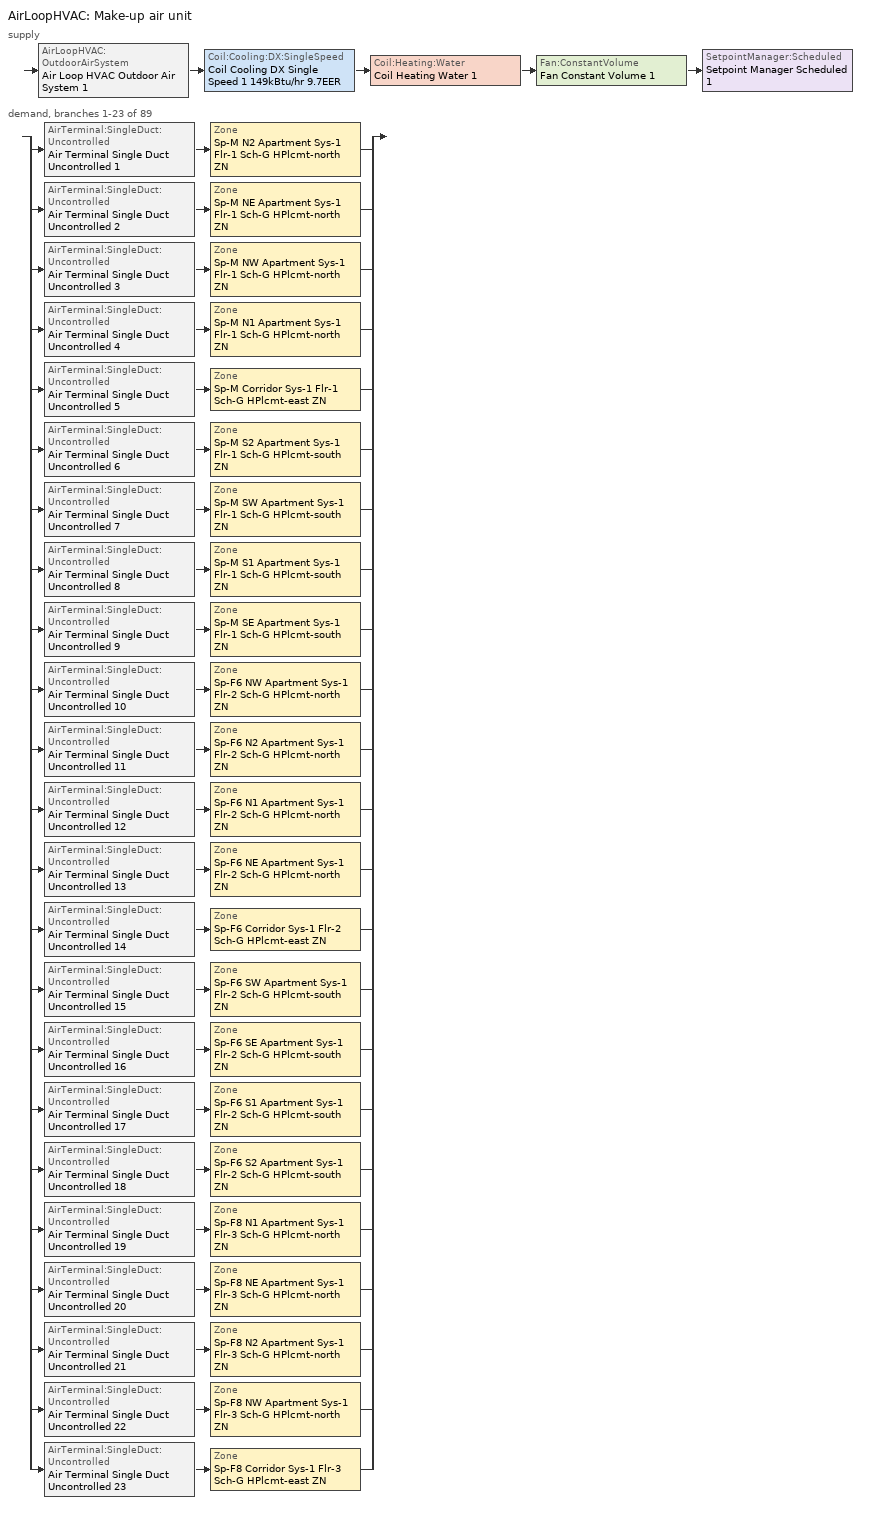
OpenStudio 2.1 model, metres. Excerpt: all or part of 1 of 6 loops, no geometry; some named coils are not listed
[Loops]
AirLoopHVAC 'Make-up air unit'
 supply: AirLoopHVAC:OutdoorAirSystem 'Air Loop HVAC Outdoor Air System 1' > Coil:Cooling:DX:SingleSpeed 'Coil Cooling DX Single Speed 1 149kBtu/hr 9.7EER' > Coil:Heating:Water 'Coil Heating Water 1' > Fan:ConstantVolume 'Fan Constant Volume 1' > SetpointManager:Scheduled 'Setpoint Manager Scheduled 1'
 demand, branches 1-23 of 89: split
  | AirTerminal:SingleDuct:Uncontrolled 'Air Terminal Single Duct Uncontrolled 1' > Zone 'Sp-M N2 Apartment Sys-1 Flr-1 Sch-G HPlcmt-north ZN'
  | AirTerminal:SingleDuct:Uncontrolled 'Air Terminal Single Duct Uncontrolled 2' > Zone 'Sp-M NE Apartment Sys-1 Flr-1 Sch-G HPlcmt-north ZN'
  | AirTerminal:SingleDuct:Uncontrolled 'Air Terminal Single Duct Uncontrolled 3' > Zone 'Sp-M NW Apartment Sys-1 Flr-1 Sch-G HPlcmt-north ZN'
  | AirTerminal:SingleDuct:Uncontrolled 'Air Terminal Single Duct Uncontrolled 4' > Zone 'Sp-M N1 Apartment Sys-1 Flr-1 Sch-G HPlcmt-north ZN'
  | AirTerminal:SingleDuct:Uncontrolled 'Air Terminal Single Duct Uncontrolled 5' > Zone 'Sp-M Corridor Sys-1 Flr-1 Sch-G HPlcmt-east ZN'
  | AirTerminal:SingleDuct:Uncontrolled 'Air Terminal Single Duct Uncontrolled 6' > Zone 'Sp-M S2 Apartment Sys-1 Flr-1 Sch-G HPlcmt-south ZN'
  | AirTerminal:SingleDuct:Uncontrolled 'Air Terminal Single Duct Uncontrolled 7' > Zone 'Sp-M SW Apartment Sys-1 Flr-1 Sch-G HPlcmt-south ZN'
  | AirTerminal:SingleDuct:Uncontrolled 'Air Terminal Single Duct Uncontrolled 8' > Zone 'Sp-M S1 Apartment Sys-1 Flr-1 Sch-G HPlcmt-south ZN'
  | AirTerminal:SingleDuct:Uncontrolled 'Air Terminal Single Duct Uncontrolled 9' > Zone 'Sp-M SE Apartment Sys-1 Flr-1 Sch-G HPlcmt-south ZN'
  | AirTerminal:SingleDuct:Uncontrolled 'Air Terminal Single Duct Uncontrolled 10' > Zone 'Sp-F6 NW Apartment Sys-1 Flr-2 Sch-G HPlcmt-north ZN'
  | AirTerminal:SingleDuct:Uncontrolled 'Air Terminal Single Duct Uncontrolled 11' > Zone 'Sp-F6 N2 Apartment Sys-1 Flr-2 Sch-G HPlcmt-north ZN'
  | AirTerminal:SingleDuct:Uncontrolled 'Air Terminal Single Duct Uncontrolled 12' > Zone 'Sp-F6 N1 Apartment Sys-1 Flr-2 Sch-G HPlcmt-north ZN'
  | AirTerminal:SingleDuct:Uncontrolled 'Air Terminal Single Duct Uncontrolled 13' > Zone 'Sp-F6 NE Apartment Sys-1 Flr-2 Sch-G HPlcmt-north ZN'
  | AirTerminal:SingleDuct:Uncontrolled 'Air Terminal Single Duct Uncontrolled 14' > Zone 'Sp-F6 Corridor Sys-1 Flr-2 Sch-G HPlcmt-east ZN'
  | AirTerminal:SingleDuct:Uncontrolled 'Air Terminal Single Duct Uncontrolled 15' > Zone 'Sp-F6 SW Apartment Sys-1 Flr-2 Sch-G HPlcmt-south ZN'
  | AirTerminal:SingleDuct:Uncontrolled 'Air Terminal Single Duct Uncontrolled 16' > Zone 'Sp-F6 SE Apartment Sys-1 Flr-2 Sch-G HPlcmt-south ZN'
  | AirTerminal:SingleDuct:Uncontrolled 'Air Terminal Single Duct Uncontrolled 17' > Zone 'Sp-F6 S1 Apartment Sys-1 Flr-2 Sch-G HPlcmt-south ZN'
  | AirTerminal:SingleDuct:Uncontrolled 'Air Terminal Single Duct Uncontrolled 18' > Zone 'Sp-F6 S2 Apartment Sys-1 Flr-2 Sch-G HPlcmt-south ZN'
  | AirTerminal:SingleDuct:Uncontrolled 'Air Terminal Single Duct Uncontrolled 19' > Zone 'Sp-F8 N1 Apartment Sys-1 Flr-3 Sch-G HPlcmt-north ZN'
  | AirTerminal:SingleDuct:Uncontrolled 'Air Terminal Single Duct Uncontrolled 20' > Zone 'Sp-F8 NE Apartment Sys-1 Flr-3 Sch-G HPlcmt-north ZN'
  | AirTerminal:SingleDuct:Uncontrolled 'Air Terminal Single Duct Uncontrolled 21' > Zone 'Sp-F8 N2 Apartment Sys-1 Flr-3 Sch-G HPlcmt-north ZN'
  | AirTerminal:SingleDuct:Uncontrolled 'Air Terminal Single Duct Uncontrolled 22' > Zone 'Sp-F8 NW Apartment Sys-1 Flr-3 Sch-G HPlcmt-north ZN'
  | AirTerminal:SingleDuct:Uncontrolled 'Air Terminal Single Duct Uncontrolled 23' > Zone 'Sp-F8 Corridor Sys-1 Flr-3 Sch-G HPlcmt-east ZN'
[Sizing:Zone] Zone Cooling Design Supply Air Temperature Input Method=SupplyAirTemperature; Zone Cooling Design Supply Air Temperature {C}=13; Zone Cooling Design Supply Air Temperature Difference {deltaC}=11.11; Zone Heating Design Supply Air Temperature Input Method=SupplyAirTemperature; Zone Heating Design Supply Air Temperature {C}=43; Zone Heating Design Supply Air Temperature Difference {deltaC}=11.11; Zone Cooling Design Supply Air Humidity Ratio {kg-H2O/kg-air}=0.0085; Zone Heating Design Supply Air Humidity Ratio {kg-H2O/kg-air}=0.008; Zone Heating Sizing Factor=1.3; Zone Cooling Sizing Factor=1.1; Cooling Design Air Flow Method=DesignDay; Heating Design Air Flow Method=DesignDay; Account for Dedicated Outdoor Air System=No; Dedicated Outdoor Air System Control Strategy=NeutralSupplyAir; Dedicated Outdoor Air Low Setpoint Temperature for Design {C}=autosize; Dedicated Outdoor Air High Setpoint Temperature for Design {C}=autosize
Sp-M N2 Apartment Sys-1 Flr-1 Sch-G HPlcmt-north ZN; Sp-M NE Apartment Sys-1 Flr-1 Sch-G HPlcmt-north ZN; Sp-M NW Apartment Sys-1 Flr-1 Sch-G HPlcmt-north ZN; Sp-M N1 Apartment Sys-1 Flr-1 Sch-G HPlcmt-north ZN; Sp-M Corridor Sys-1 Flr-1 Sch-G HPlcmt-east ZN; Sp-M S2 Apartment Sys-1 Flr-1 Sch-G HPlcmt-south ZN; Sp-M SW Apartment Sys-1 Flr-1 Sch-G HPlcmt-south ZN; Sp-M S1 Apartment Sys-1 Flr-1 Sch-G HPlcmt-south ZN; Sp-M SE Apartment Sys-1 Flr-1 Sch-G HPlcmt-south ZN; Sp-F6 NW Apartment Sys-1 Flr-2 Sch-G HPlcmt-north ZN; Sp-F6 N2 Apartment Sys-1 Flr-2 Sch-G HPlcmt-north ZN; Sp-F6 N1 Apartment Sys-1 Flr-2 Sch-G HPlcmt-north ZN; Sp-F6 NE Apartment Sys-1 Flr-2 Sch-G HPlcmt-north ZN; Sp-F6 Corridor Sys-1 Flr-2 Sch-G HPlcmt-east ZN; Sp-F6 SW Apartment Sys-1 Flr-2 Sch-G HPlcmt-south ZN; Sp-F6 SE Apartment Sys-1 Flr-2 Sch-G HPlcmt-south ZN; Sp-F6 S1 Apartment Sys-1 Flr-2 Sch-G HPlcmt-south ZN; Sp-F6 S2 Apartment Sys-1 Flr-2 Sch-G HPlcmt-south ZN; Sp-F8 N1 Apartment Sys-1 Flr-3 Sch-G HPlcmt-north ZN; Sp-F8 NE Apartment Sys-1 Flr-3 Sch-G HPlcmt-north ZN; Sp-F8 N2 Apartment Sys-1 Flr-3 Sch-G HPlcmt-north ZN; Sp-F8 NW Apartment Sys-1 Flr-3 Sch-G HPlcmt-north ZN; Sp-F8 Corridor Sys-1 Flr-3 Sch-G HPlcmt-east ZN
[Zone equipment]
Sp-M N2 Apartment Sys-1 Flr-1 Sch-G HPlcmt-north ZN: Sp-M N2 Apartment Sys-1 Flr-1 Sch-G HPlcmt-north ZN PTAC, Zone HVAC Baseboard Convective Water 1, Air Terminal Single Duct Uncontrolled 1
Sp-M NE Apartment Sys-1 Flr-1 Sch-G HPlcmt-north ZN: Sp-M NE Apartment Sys-1 Flr-1 Sch-G HPlcmt-north ZN PTAC, Zone HVAC Baseboard Convective Water 2, Air Terminal Single Duct Uncontrolled 2
Sp-M NW Apartment Sys-1 Flr-1 Sch-G HPlcmt-north ZN: Sp-M NW Apartment Sys-1 Flr-1 Sch-G HPlcmt-north ZN PTAC, Zone HVAC Baseboard Convective Water 3, Air Terminal Single Duct Uncontrolled 3
Sp-M N1 Apartment Sys-1 Flr-1 Sch-G HPlcmt-north ZN: Sp-M N1 Apartment Sys-1 Flr-1 Sch-G HPlcmt-north ZN PTAC, Zone HVAC Baseboard Convective Water 4, Air Terminal Single Duct Uncontrolled 4
Sp-M Corridor Sys-1 Flr-1 Sch-G HPlcmt-east ZN: Sp-M Corridor Sys-1 Flr-1 Sch-G HPlcmt-east ZN PTAC, Zone HVAC Baseboard Convective Water 5, Air Terminal Single Duct Uncontrolled 5
Sp-M S2 Apartment Sys-1 Flr-1 Sch-G HPlcmt-south ZN: Sp-M S2 Apartment Sys-1 Flr-1 Sch-G HPlcmt-south ZN PTAC, Zone HVAC Baseboard Convective Water 6, Air Terminal Single Duct Uncontrolled 6
Sp-M SW Apartment Sys-1 Flr-1 Sch-G HPlcmt-south ZN: Sp-M SW Apartment Sys-1 Flr-1 Sch-G HPlcmt-south ZN PTAC, Zone HVAC Baseboard Convective Water 7, Air Terminal Single Duct Uncontrolled 7
Sp-M S1 Apartment Sys-1 Flr-1 Sch-G HPlcmt-south ZN: Sp-M S1 Apartment Sys-1 Flr-1 Sch-G HPlcmt-south ZN PTAC, Zone HVAC Baseboard Convective Water 8, Air Terminal Single Duct Uncontrolled 8
Sp-M SE Apartment Sys-1 Flr-1 Sch-G HPlcmt-south ZN: Sp-M SE Apartment Sys-1 Flr-1 Sch-G HPlcmt-south ZN PTAC, Zone HVAC Baseboard Convective Water 9, Air Terminal Single Duct Uncontrolled 9
Sp-F6 NW Apartment Sys-1 Flr-2 Sch-G HPlcmt-north ZN: Sp-F6 NW Apartment Sys-1 Flr-2 Sch-G HPlcmt-north ZN PTAC, Zone HVAC Baseboard Convective Water 10, Air Terminal Single Duct Uncontrolled 10
Sp-F6 N2 Apartment Sys-1 Flr-2 Sch-G HPlcmt-north ZN: Sp-F6 N2 Apartment Sys-1 Flr-2 Sch-G HPlcmt-north ZN PTAC, Zone HVAC Baseboard Convective Water 11, Air Terminal Single Duct Uncontrolled 11
Sp-F6 N1 Apartment Sys-1 Flr-2 Sch-G HPlcmt-north ZN: Sp-F6 N1 Apartment Sys-1 Flr-2 Sch-G HPlcmt-north ZN PTAC, Zone HVAC Baseboard Convective Water 12, Air Terminal Single Duct Uncontrolled 12
Sp-F6 NE Apartment Sys-1 Flr-2 Sch-G HPlcmt-north ZN: Sp-F6 NE Apartment Sys-1 Flr-2 Sch-G HPlcmt-north ZN PTAC, Zone HVAC Baseboard Convective Water 13, Air Terminal Single Duct Uncontrolled 13
Sp-F6 Corridor Sys-1 Flr-2 Sch-G HPlcmt-east ZN: Sp-F6 Corridor Sys-1 Flr-2 Sch-G HPlcmt-east ZN PTAC, Zone HVAC Baseboard Convective Water 14, Air Terminal Single Duct Uncontrolled 14
Sp-F6 SW Apartment Sys-1 Flr-2 Sch-G HPlcmt-south ZN: Sp-F6 SW Apartment Sys-1 Flr-2 Sch-G HPlcmt-south ZN PTAC, Zone HVAC Baseboard Convective Water 15, Air Terminal Single Duct Uncontrolled 15
Sp-F6 SE Apartment Sys-1 Flr-2 Sch-G HPlcmt-south ZN: Sp-F6 SE Apartment Sys-1 Flr-2 Sch-G HPlcmt-south ZN PTAC, Zone HVAC Baseboard Convective Water 16, Air Terminal Single Duct Uncontrolled 16
Sp-F6 S1 Apartment Sys-1 Flr-2 Sch-G HPlcmt-south ZN: Sp-F6 S1 Apartment Sys-1 Flr-2 Sch-G HPlcmt-south ZN PTAC, Zone HVAC Baseboard Convective Water 17, Air Terminal Single Duct Uncontrolled 17
Sp-F6 S2 Apartment Sys-1 Flr-2 Sch-G HPlcmt-south ZN: Sp-F6 S2 Apartment Sys-1 Flr-2 Sch-G HPlcmt-south ZN PTAC, Zone HVAC Baseboard Convective Water 18, Air Terminal Single Duct Uncontrolled 18
Sp-F8 N1 Apartment Sys-1 Flr-3 Sch-G HPlcmt-north ZN: Sp-F8 N1 Apartment Sys-1 Flr-3 Sch-G HPlcmt-north ZN PTAC, Zone HVAC Baseboard Convective Water 19, Air Terminal Single Duct Uncontrolled 19
Sp-F8 NE Apartment Sys-1 Flr-3 Sch-G HPlcmt-north ZN: Sp-F8 NE Apartment Sys-1 Flr-3 Sch-G HPlcmt-north ZN PTAC, Zone HVAC Baseboard Convective Water 20, Air Terminal Single Duct Uncontrolled 20
Sp-F8 N2 Apartment Sys-1 Flr-3 Sch-G HPlcmt-north ZN: Sp-F8 N2 Apartment Sys-1 Flr-3 Sch-G HPlcmt-north ZN PTAC, Zone HVAC Baseboard Convective Water 21, Air Terminal Single Duct Uncontrolled 21
Sp-F8 NW Apartment Sys-1 Flr-3 Sch-G HPlcmt-north ZN: Sp-F8 NW Apartment Sys-1 Flr-3 Sch-G HPlcmt-north ZN PTAC, Zone HVAC Baseboard Convective Water 22, Air Terminal Single Duct Uncontrolled 22
Sp-F8 Corridor Sys-1 Flr-3 Sch-G HPlcmt-east ZN: Sp-F8 Corridor Sys-1 Flr-3 Sch-G HPlcmt-east ZN PTAC, Zone HVAC Baseboard Convective Water 23, Air Terminal Single Duct Uncontrolled 23
[AirLoopHVAC]
Make-up air unit: Availability Schedule=Make-up air unit Occ Sch; Availability Manager=Availability Manager Night Cycle 1; Design Supply Air Flow Rate {m3/s}=AutoSize
[Sizing:System]
Make-up air unit: Type of Load to Size On=VentilationRequirement; Design Outdoor Air Flow Rate {m3/s}=Autosize; Minimum System Air Flow Ratio=1; Preheat Design Temperature {C}=7; Preheat Design Humidity Ratio {kg-H2O/kg-Air}=0.008; Precool Design Temperature {C}=13; Precool Design Humidity Ratio {kg-H2O/kg-Air}=0.008; Central Cooling Design Supply Air Temperature {C}=13; Central Heating Design Supply Air Temperature {C}=43; Sizing Option=NonCoincident; 100% Outdoor Air in Cooling=Yes; 100% Outdoor Air in Heating=Yes; Central Cooling Design Supply Air Humidity Ratio {kg-H2O/kg-Air}=0.0085; Central Heating Design Supply Air Humidity Ratio {kg-H2O/kg-Air}=0.008; Cooling Design Air Flow Method=DesignDay; Cooling Design Air Flow Rate {m3/s}=0; Heating Design Air Flow Method=DesignDay; Heating Design Air Flow Rate {m3/s}=0; System Outdoor Air Method=ZoneSum; Zone Maximum Outdoor Air Fraction=1; Cooling Supply Air Flow Rate Per Floor Area {m3/s-m2}=0.00996765; Cooling Fraction of Autosized Cooling Supply Air Flow Rate=1; Cooling Supply Air Flow Rate Per Unit Cooling Capacity {m3/s-W}=3.94755e-05; Heating Supply Air Flow Rate Per Floor Area {m3/s-m2}=0.00996765; Heating Fraction of Autosized Heating Supply Air Flow Rate=1; Heating Fraction of Autosized Cooling Supply Air Flow Rate=1; Heating Supply Air Flow Rate Per Unit Heating Capacity {m3/s-W}=3.15882e-05; Cooling Design Capacity Method=CoolingDesignCapacity; Cooling Design Capacity {W}=autosize; Cooling Design Capacity Per Floor Area {W/m2}=234.7; Fraction of Autosized Cooling Design Capacity=1; Heating Design Capacity Method=HeatingDesignCapacity; Heating Design Capacity {W}=autosize; Heating Design Capacity Per Floor Area {W/m2}=157; Fraction of Autosized Heating Design Capacity=1; Central Cooling Capacity Control Method=OnOff
[Fan:ConstantVolume] Availability Schedule=Always On Discrete; Fan Efficiency=0.39975; Pressure Rise {Pa}=640; Maximum Flow Rate {m3/s}=AutoSize; Motor Efficiency=0.615
Fan Constant Volume 1; Fan Constant Volume 2; Fan Constant Volume 3; Fan Constant Volume 4; Fan Constant Volume 5; Fan Constant Volume 6; Fan Constant Volume 7; Fan Constant Volume 8; Fan Constant Volume 9; Fan Constant Volume 10; Fan Constant Volume 11; Fan Constant Volume 12; Fan Constant Volume 13; Fan Constant Volume 14; Fan Constant Volume 15; Fan Constant Volume 16; Fan Constant Volume 17; Fan Constant Volume 18; Fan Constant Volume 19; Fan Constant Volume 20; Fan Constant Volume 21; Fan Constant Volume 22; Fan Constant Volume 23; Fan Constant Volume 24
[Coil:Cooling:DX:SingleSpeed] Availability Schedule=Always On Discrete; Rated Total Cooling Capacity {W}=autosize; Rated Sensible Heat Ratio=autosize; Rated Air Flow Rate {m3/s}=autosize; Rated Evaporator Fan Power Per Volume Flow Rate {W/(m3/s)}=773.3; Condenser Type=AirCooled; Evaporative Condenser Effectiveness=0; Evaporative Condenser Air Flow Rate {m3/s}=Autosize; Evaporative Condenser Pump Rated Power Consumption {W}=Autosize; Crankcase Heater Capacity {W}=0; Maximum Outdoor Dry-Bulb Temperature for Crankcase Heater Operation {C}=0; Basin Heater Capacity {W/K}=0; Basin Heater Setpoint Temperature {C}=10
Name | Rated COP {W/W} | Total Cooling Capacity Function of Temperature Curve | Total Cooling Capacity Function of Flow Fraction Curve | Energy Input Ratio Function of Temperature Curve | Energy Input Ratio Function of Flow Fraction Curve | Part Load Fraction Correlation Curve
Coil Cooling DX Single Speed 1 149kBtu/hr 9.7EER | 3.39221 | DXCOOL-NECB2011-REF-CAPFT | DXCOOL-NECB2011-REF-CAPFFLOW | DXCOOL-NECB2011-REF-COOLEIRFT | DXCOOL-NECB2011-REF-COOLEIRFFLOW | DXCOOL-NECB2011-REF-COOLPLFFPLR
Coil Cooling DX Single Speed 2 5kBtu/hr 11.0EER | 3.72548 | DXCOOL-NECB2011-REF-CAPFT 11 | DXCOOL-NECB2011-REF-CAPFFLOW 11 | DXCOOL-NECB2011-REF-COOLEIRFT 11 | DXCOOL-NECB2011-REF-COOLEIRFFLOW 11 | DXCOOL-NECB2011-REF-COOLPLFFPLR 11
Coil Cooling DX Single Speed 3 8kBtu/hr 10.7EER | 3.6222 | DXCOOL-NECB2011-REF-CAPFT 22 | DXCOOL-NECB2011-REF-CAPFFLOW 22 | DXCOOL-NECB2011-REF-COOLEIRFT 22 | DXCOOL-NECB2011-REF-COOLEIRFFLOW 22 | DXCOOL-NECB2011-REF-COOLPLFFPLR 22
Coil Cooling DX Single Speed 4 9kBtu/hr 10.5EER | 3.56106 | DXCOOL-NECB2011-REF-CAPFT 33 | DXCOOL-NECB2011-REF-CAPFFLOW 33 | DXCOOL-NECB2011-REF-COOLEIRFT 33 | DXCOOL-NECB2011-REF-COOLEIRFFLOW 33 | DXCOOL-NECB2011-REF-COOLPLFFPLR 33
Coil Cooling DX Single Speed 5 5kBtu/hr 11.0EER | 3.72557 | DXCOOL-NECB2011-REF-CAPFT 44 | DXCOOL-NECB2011-REF-CAPFFLOW 44 | DXCOOL-NECB2011-REF-COOLEIRFT 44 | DXCOOL-NECB2011-REF-COOLEIRFFLOW 44 | DXCOOL-NECB2011-REF-COOLPLFFPLR 44
Coil Cooling DX Single Speed 6 6kBtu/hr 11.0EER | 3.72633 | DXCOOL-NECB2011-REF-CAPFT 55 | DXCOOL-NECB2011-REF-CAPFFLOW 55 | DXCOOL-NECB2011-REF-COOLEIRFT 55 | DXCOOL-NECB2011-REF-COOLEIRFFLOW 55 | DXCOOL-NECB2011-REF-COOLPLFFPLR 55
Coil Cooling DX Single Speed 7 9kBtu/hr 10.7EER | 3.61255 | DXCOOL-NECB2011-REF-CAPFT 66 | DXCOOL-NECB2011-REF-CAPFFLOW 66 | DXCOOL-NECB2011-REF-COOLEIRFT 66 | DXCOOL-NECB2011-REF-COOLEIRFFLOW 66 | DXCOOL-NECB2011-REF-COOLPLFFPLR 66
Coil Cooling DX Single Speed 8 11kBtu/hr 10.1EER | 3.41788 | DXCOOL-NECB2011-REF-CAPFT 77 | DXCOOL-NECB2011-REF-CAPFFLOW 77 | DXCOOL-NECB2011-REF-COOLEIRFT 77 | DXCOOL-NECB2011-REF-COOLEIRFFLOW 77 | DXCOOL-NECB2011-REF-COOLPLFFPLR 77
Coil Cooling DX Single Speed 9 9kBtu/hr 10.7EER | 3.61831 | DXCOOL-NECB2011-REF-CAPFT 88 | DXCOOL-NECB2011-REF-CAPFFLOW 88 | DXCOOL-NECB2011-REF-COOLEIRFT 88 | DXCOOL-NECB2011-REF-COOLEIRFFLOW 88 | DXCOOL-NECB2011-REF-COOLPLFFPLR 88
Coil Cooling DX Single Speed 10 11kBtu/hr 10.1EER | 3.41904 | DXCOOL-NECB2011-REF-CAPFT 1 | DXCOOL-NECB2011-REF-CAPFFLOW 1 | DXCOOL-NECB2011-REF-COOLEIRFT 1 | DXCOOL-NECB2011-REF-COOLEIRFFLOW 1 | DXCOOL-NECB2011-REF-COOLPLFFPLR 1
Coil Cooling DX Single Speed 11 9kBtu/hr 10.5EER | 3.56151 | DXCOOL-NECB2011-REF-CAPFT 2 | DXCOOL-NECB2011-REF-CAPFFLOW 2 | DXCOOL-NECB2011-REF-COOLEIRFT 2 | DXCOOL-NECB2011-REF-COOLEIRFFLOW 2 | DXCOOL-NECB2011-REF-COOLPLFFPLR 2
Coil Cooling DX Single Speed 12 5kBtu/hr 11.0EER | 3.72548 | DXCOOL-NECB2011-REF-CAPFT 3 | DXCOOL-NECB2011-REF-CAPFFLOW 3 | DXCOOL-NECB2011-REF-COOLEIRFT 3 | DXCOOL-NECB2011-REF-COOLEIRFFLOW 3 | DXCOOL-NECB2011-REF-COOLPLFFPLR 3
Coil Cooling DX Single Speed 13 5kBtu/hr 11.0EER | 3.72557 | DXCOOL-NECB2011-REF-CAPFT 4 | DXCOOL-NECB2011-REF-CAPFFLOW 4 | DXCOOL-NECB2011-REF-COOLEIRFT 4 | DXCOOL-NECB2011-REF-COOLEIRFFLOW 4 | DXCOOL-NECB2011-REF-COOLPLFFPLR 4
Coil Cooling DX Single Speed 14 8kBtu/hr 10.7EER | 3.62301 | DXCOOL-NECB2011-REF-CAPFT 5 | DXCOOL-NECB2011-REF-CAPFFLOW 5 | DXCOOL-NECB2011-REF-COOLEIRFT 5 | DXCOOL-NECB2011-REF-COOLEIRFFLOW 5 | DXCOOL-NECB2011-REF-COOLPLFFPLR 5
Coil Cooling DX Single Speed 15 6kBtu/hr 11.0EER | 3.72633 | DXCOOL-NECB2011-REF-CAPFT 6 | DXCOOL-NECB2011-REF-CAPFFLOW 6 | DXCOOL-NECB2011-REF-COOLEIRFT 6 | DXCOOL-NECB2011-REF-COOLEIRFFLOW 6 | DXCOOL-NECB2011-REF-COOLPLFFPLR 6
Coil Cooling DX Single Speed 16 11kBtu/hr 10.1EER | 3.41776 | DXCOOL-NECB2011-REF-CAPFT 7 | DXCOOL-NECB2011-REF-CAPFFLOW 7 | DXCOOL-NECB2011-REF-COOLEIRFT 7 | DXCOOL-NECB2011-REF-COOLEIRFFLOW 7 | DXCOOL-NECB2011-REF-COOLPLFFPLR 7
Coil Cooling DX Single Speed 17 11kBtu/hr 10.1EER | 3.41885 | DXCOOL-NECB2011-REF-CAPFT 8 | DXCOOL-NECB2011-REF-CAPFFLOW 8 | DXCOOL-NECB2011-REF-COOLEIRFT 8 | DXCOOL-NECB2011-REF-COOLEIRFFLOW 8 | DXCOOL-NECB2011-REF-COOLPLFFPLR 8
Coil Cooling DX Single Speed 18 9kBtu/hr 10.7EER | 3.61816 | DXCOOL-NECB2011-REF-CAPFT 9 | DXCOOL-NECB2011-REF-CAPFFLOW 9 | DXCOOL-NECB2011-REF-COOLEIRFT 9 | DXCOOL-NECB2011-REF-COOLEIRFFLOW 9 | DXCOOL-NECB2011-REF-COOLPLFFPLR 9
Coil Cooling DX Single Speed 19 9kBtu/hr 10.7EER | 3.61241 | DXCOOL-NECB2011-REF-CAPFT 10 | DXCOOL-NECB2011-REF-CAPFFLOW 10 | DXCOOL-NECB2011-REF-COOLEIRFT 10 | DXCOOL-NECB2011-REF-COOLEIRFFLOW 10 | DXCOOL-NECB2011-REF-COOLPLFFPLR 10
Coil Cooling DX Single Speed 20 5kBtu/hr 11.0EER | 3.72558 | DXCOOL-NECB2011-REF-CAPFT 12 | DXCOOL-NECB2011-REF-CAPFFLOW 12 | DXCOOL-NECB2011-REF-COOLEIRFT 12 | DXCOOL-NECB2011-REF-COOLEIRFFLOW 12 | DXCOOL-NECB2011-REF-COOLPLFFPLR 12
Coil Cooling DX Single Speed 21 8kBtu/hr 10.7EER | 3.62513 | DXCOOL-NECB2011-REF-CAPFT 13 | DXCOOL-NECB2011-REF-CAPFFLOW 13 | DXCOOL-NECB2011-REF-COOLEIRFT 13 | DXCOOL-NECB2011-REF-COOLEIRFFLOW 13 | DXCOOL-NECB2011-REF-COOLPLFFPLR 13
Coil Cooling DX Single Speed 22 5kBtu/hr 11.0EER | 3.72548 | DXCOOL-NECB2011-REF-CAPFT 14 | DXCOOL-NECB2011-REF-CAPFFLOW 14 | DXCOOL-NECB2011-REF-COOLEIRFT 14 | DXCOOL-NECB2011-REF-COOLEIRFFLOW 14 | DXCOOL-NECB2011-REF-COOLPLFFPLR 14
Coil Cooling DX Single Speed 23 9kBtu/hr 10.5EER | 3.56158 | DXCOOL-NECB2011-REF-CAPFT 15 | DXCOOL-NECB2011-REF-CAPFFLOW 15 | DXCOOL-NECB2011-REF-COOLEIRFT 15 | DXCOOL-NECB2011-REF-COOLEIRFFLOW 15 | DXCOOL-NECB2011-REF-COOLPLFFPLR 15
Coil Cooling DX Single Speed 24 6kBtu/hr 11.0EER | 3.72633 | DXCOOL-NECB2011-REF-CAPFT 16 | DXCOOL-NECB2011-REF-CAPFFLOW 16 | DXCOOL-NECB2011-REF-COOLEIRFT 16 | DXCOOL-NECB2011-REF-COOLEIRFFLOW 16 | DXCOOL-NECB2011-REF-COOLPLFFPLR 16
[Controller:OutdoorAir]
Controller Outdoor Air 1: Minimum Outdoor Air Flow Rate {m3/s}=0; Maximum Outdoor Air Flow Rate {m3/s}=Autosize; Economizer Control Type=DifferentialEnthalpy; Economizer Control Action Type=ModulateFlow; Lockout Type=NoLockout; Minimum Limit Type=FixedMinimum; Minimum Outdoor Air Schedule=Make-up air unit Occ Sch; Controller Mechanical Ventilation=Controller Mechanical Ventilation 1; High Humidity Control=No; Heat Recovery Bypass Control Type=BypassWhenWithinEconomizerLimits
[Controller:MechanicalVentilation]
Controller Mechanical Ventilation 1: Availability Schedule=Always On Discrete; System Outdoor Air Method=ZoneSum
[AirLoopHVAC:OutdoorAirSystem]
Air Loop HVAC Outdoor Air System 1: Controller=Controller Outdoor Air 1
[SetpointManager:Scheduled]
Setpoint Manager Scheduled 1: Control Variable=Temperature; Schedule=Makeup-Air Unit Supply Air Temp
[Coil:Heating:Electric] Availability Schedule=ON_OFF_ALWAYS_OFF
Coil Heating Electric 1; Coil Heating Electric 2; Coil Heating Electric 3; Coil Heating Electric 4; Coil Heating Electric 5; Coil Heating Electric 6; Coil Heating Electric 7; Coil Heating Electric 8; Coil Heating Electric 9; Coil Heating Electric 10; Coil Heating Electric 11; Coil Heating Electric 12; Coil Heating Electric 13; Coil Heating Electric 14; Coil Heating Electric 15; Coil Heating Electric 16; Coil Heating Electric 17; Coil Heating Electric 18; Coil Heating Electric 19; Coil Heating Electric 20; Coil Heating Electric 21; Coil Heating Electric 22; Coil Heating Electric 23
[ZoneHVAC:PackagedTerminalAirConditioner] Availability Schedule=Always On Discrete; Supply Air Flow Rate During Cooling Operation {m3/s}=Autosize; Supply Air Flow Rate During Heating Operation {m3/s}=Autosize; Supply Air Flow Rate When No Cooling or Heating is Needed {m3/s}=Autosize; Outdoor Air Flow Rate During Cooling Operation {m3/s}=Autosize; Outdoor Air Flow Rate During Heating Operation {m3/s}=Autosize; Outdoor Air Flow Rate When No Cooling or Heating is Needed {m3/s}=Autosize; Fan Placement=DrawThrough
Name | Supply Air Fan | Heating Coil | Cooling Coil
Sp-M N2 Apartment Sys-1 Flr-1 Sch-G HPlcmt-north ZN PTAC | Fan Constant Volume 2 | Coil Heating Electric 1 | Coil Cooling DX Single Speed 2 5kBtu/hr 11.0EER
Sp-M NE Apartment Sys-1 Flr-1 Sch-G HPlcmt-north ZN PTAC | Fan Constant Volume 3 | Coil Heating Electric 2 | Coil Cooling DX Single Speed 3 8kBtu/hr 10.7EER
Sp-M NW Apartment Sys-1 Flr-1 Sch-G HPlcmt-north ZN PTAC | Fan Constant Volume 4 | Coil Heating Electric 3 | Coil Cooling DX Single Speed 4 9kBtu/hr 10.5EER
Sp-M N1 Apartment Sys-1 Flr-1 Sch-G HPlcmt-north ZN PTAC | Fan Constant Volume 5 | Coil Heating Electric 4 | Coil Cooling DX Single Speed 5 5kBtu/hr 11.0EER
Sp-M Corridor Sys-1 Flr-1 Sch-G HPlcmt-east ZN PTAC | Fan Constant Volume 6 | Coil Heating Electric 5 | Coil Cooling DX Single Speed 6 6kBtu/hr 11.0EER
Sp-M S2 Apartment Sys-1 Flr-1 Sch-G HPlcmt-south ZN PTAC | Fan Constant Volume 7 | Coil Heating Electric 6 | Coil Cooling DX Single Speed 7 9kBtu/hr 10.7EER
Sp-M SW Apartment Sys-1 Flr-1 Sch-G HPlcmt-south ZN PTAC | Fan Constant Volume 8 | Coil Heating Electric 7 | Coil Cooling DX Single Speed 8 11kBtu/hr 10.1EER
Sp-M S1 Apartment Sys-1 Flr-1 Sch-G HPlcmt-south ZN PTAC | Fan Constant Volume 9 | Coil Heating Electric 8 | Coil Cooling DX Single Speed 9 9kBtu/hr 10.7EER
Sp-M SE Apartment Sys-1 Flr-1 Sch-G HPlcmt-south ZN PTAC | Fan Constant Volume 10 | Coil Heating Electric 9 | Coil Cooling DX Single Speed 10 11kBtu/hr 10.1EER
Sp-F6 NW Apartment Sys-1 Flr-2 Sch-G HPlcmt-north ZN PTAC | Fan Constant Volume 11 | Coil Heating Electric 10 | Coil Cooling DX Single Speed 11 9kBtu/hr 10.5EER
Sp-F6 N2 Apartment Sys-1 Flr-2 Sch-G HPlcmt-north ZN PTAC | Fan Constant Volume 12 | Coil Heating Electric 11 | Coil Cooling DX Single Speed 12 5kBtu/hr 11.0EER
Sp-F6 N1 Apartment Sys-1 Flr-2 Sch-G HPlcmt-north ZN PTAC | Fan Constant Volume 13 | Coil Heating Electric 12 | Coil Cooling DX Single Speed 13 5kBtu/hr 11.0EER
Sp-F6 NE Apartment Sys-1 Flr-2 Sch-G HPlcmt-north ZN PTAC | Fan Constant Volume 14 | Coil Heating Electric 13 | Coil Cooling DX Single Speed 14 8kBtu/hr 10.7EER
Sp-F6 Corridor Sys-1 Flr-2 Sch-G HPlcmt-east ZN PTAC | Fan Constant Volume 15 | Coil Heating Electric 14 | Coil Cooling DX Single Speed 15 6kBtu/hr 11.0EER
Sp-F6 SW Apartment Sys-1 Flr-2 Sch-G HPlcmt-south ZN PTAC | Fan Constant Volume 16 | Coil Heating Electric 15 | Coil Cooling DX Single Speed 16 11kBtu/hr 10.1EER
Sp-F6 SE Apartment Sys-1 Flr-2 Sch-G HPlcmt-south ZN PTAC | Fan Constant Volume 17 | Coil Heating Electric 16 | Coil Cooling DX Single Speed 17 11kBtu/hr 10.1EER
Sp-F6 S1 Apartment Sys-1 Flr-2 Sch-G HPlcmt-south ZN PTAC | Fan Constant Volume 18 | Coil Heating Electric 17 | Coil Cooling DX Single Speed 18 9kBtu/hr 10.7EER
Sp-F6 S2 Apartment Sys-1 Flr-2 Sch-G HPlcmt-south ZN PTAC | Fan Constant Volume 19 | Coil Heating Electric 18 | Coil Cooling DX Single Speed 19 9kBtu/hr 10.7EER
Sp-F8 N1 Apartment Sys-1 Flr-3 Sch-G HPlcmt-north ZN PTAC | Fan Constant Volume 20 | Coil Heating Electric 19 | Coil Cooling DX Single Speed 20 5kBtu/hr 11.0EER
Sp-F8 NE Apartment Sys-1 Flr-3 Sch-G HPlcmt-north ZN PTAC | Fan Constant Volume 21 | Coil Heating Electric 20 | Coil Cooling DX Single Speed 21 8kBtu/hr 10.7EER
Sp-F8 N2 Apartment Sys-1 Flr-3 Sch-G HPlcmt-north ZN PTAC | Fan Constant Volume 22 | Coil Heating Electric 21 | Coil Cooling DX Single Speed 22 5kBtu/hr 11.0EER
Sp-F8 NW Apartment Sys-1 Flr-3 Sch-G HPlcmt-north ZN PTAC | Fan Constant Volume 23 | Coil Heating Electric 22 | Coil Cooling DX Single Speed 23 9kBtu/hr 10.5EER
Sp-F8 Corridor Sys-1 Flr-3 Sch-G HPlcmt-east ZN PTAC | Fan Constant Volume 24 | Coil Heating Electric 23 | Coil Cooling DX Single Speed 24 6kBtu/hr 11.0EER
[AirTerminal:SingleDuct:Uncontrolled] Availability Schedule=Always On Discrete; Maximum Air Flow Rate {m3/s}=AutoSize
Air Terminal Single Duct Uncontrolled 1; Air Terminal Single Duct Uncontrolled 2; Air Terminal Single Duct Uncontrolled 3; Air Terminal Single Duct Uncontrolled 4; Air Terminal Single Duct Uncontrolled 5; Air Terminal Single Duct Uncontrolled 6; Air Terminal Single Duct Uncontrolled 7; Air Terminal Single Duct Uncontrolled 8; Air Terminal Single Duct Uncontrolled 9; Air Terminal Single Duct Uncontrolled 10; Air Terminal Single Duct Uncontrolled 11; Air Terminal Single Duct Uncontrolled 12; Air Terminal Single Duct Uncontrolled 13; Air Terminal Single Duct Uncontrolled 14; Air Terminal Single Duct Uncontrolled 15; Air Terminal Single Duct Uncontrolled 16; Air Terminal Single Duct Uncontrolled 17; Air Terminal Single Duct Uncontrolled 18; Air Terminal Single Duct Uncontrolled 19; Air Terminal Single Duct Uncontrolled 20; Air Terminal Single Duct Uncontrolled 21; Air Terminal Single Duct Uncontrolled 22; Air Terminal Single Duct Uncontrolled 23
[AvailabilityManager:NightCycle]
Availability Manager Night Cycle 1: Control Type=CycleOnAny; Thermostat Tolerance {deltaC}=1; Cycling Run Time {s}=3600
[Schedule:Ruleset]
Name | Default Day Schedule | Summer Design Day Schedule | Winter Design Day Schedule
ON_OFF_ALWAYS_OFF | Schedule Day 3
Makeup-Air Unit Supply Air Temp | Makeup Air Unit Supply Air Temp Default
Make-up air unit Occ Sch | Make-up air unit Occ Sch Default | Make-up air unit Occ Sch Summer Design Day | Make-up air unit Occ Sch Winter Design Day
[Schedule:Day]
Schedule Day 3; wkdON_OFF_ALWAYS_OFF 1; satON_OFF_ALWAYS_OFF 1; sunON_OFF_ALWAYS_OFF 1: 1, 0, 0, 2, 0, 0, 3, 0, 0, 4, 0, 0, 5, 0, 0, 6, 0, 0, 7, 0, 0, 8, 0, 0, 9, 0, 0, 10, 0, 0, 11, 0, 0, 12, 0, 0, 13, 0, 0, 14, 0, 0, 15, 0, 0, 16, 0, 0, 17, 0, 0, 18, 0, 0, 19, 0, 0, 20, 0, 0, 21, 0, 0, 22, 0, 0, 23, 0, 0, 24, 0, 0
Makeup Air Unit Supply Air Temp Default: 24, 0, 20
Make-up air unit Occ Sch Default; Make-up air unit Occ Sch Winter Design Day; Make-up air unit Occ Sch Summer Design Day; Make-up air unit Occ Sch Monday; Make-up air unit Occ Sch Tuesday; Make-up air unit Occ Sch Wednesday; Make-up air unit Occ Sch Thursday; Make-up air unit Occ Sch Friday; Make-up air unit Occ Sch Saturday; Make-up air unit Occ Sch Sunday: 24, 0, 1
[Schedule:Rule] Date Specification Type=DateRange; Start Month=1; Start Day=1; End Month=12
Name | Schedule Ruleset | Rule Order | Day Schedule | Apply Sunday | Apply Monday | Apply Tuesday | Apply Wednesday | Apply Thursday | Apply Friday | Apply Saturday | End Day
wkdON_OFF_ALWAYS_OFF rule | ON_OFF_ALWAYS_OFF | 2 | wkdON_OFF_ALWAYS_OFF 1 | No | Yes | Yes | Yes | Yes | Yes | No | 31
satON_OFF_ALWAYS_OFFrule | ON_OFF_ALWAYS_OFF | 1 | satON_OFF_ALWAYS_OFF 1 | No | No | No | No | No | No | Yes | 31
sunON_OFF_ALWAYS_OFFrule | ON_OFF_ALWAYS_OFF | 0 | sunON_OFF_ALWAYS_OFF 1 | Yes | No | No | No | No | No | No | 31
Make-up air unit Occ Sch Monday Rule | Make-up air unit Occ Sch | 6 | Make-up air unit Occ Sch Monday |  | Yes |  |  |  |  |  | 25
Make-up air unit Occ Sch Tuesday Rule | Make-up air unit Occ Sch | 5 | Make-up air unit Occ Sch Tuesday |  |  | Yes |  |  |  |  | 26
Make-up air unit Occ Sch Wednesday Rule | Make-up air unit Occ Sch | 4 | Make-up air unit Occ Sch Wednesday |  |  |  | Yes |  |  |  | 27
Make-up air unit Occ Sch Thursday Rule | Make-up air unit Occ Sch | 3 | Make-up air unit Occ Sch Thursday |  |  |  |  | Yes |  |  | 28
Make-up air unit Occ Sch Friday Rule | Make-up air unit Occ Sch | 2 | Make-up air unit Occ Sch Friday |  |  |  |  |  | Yes |  | 29
Make-up air unit Occ Sch Saturday Rule | Make-up air unit Occ Sch | 1 | Make-up air unit Occ Sch Saturday |  |  |  |  |  |  | Yes | 30
Make-up air unit Occ Sch Sunday Rule | Make-up air unit Occ Sch | 0 | Make-up air unit Occ Sch Sunday | Yes |  |  |  |  |  |  | 31
[Schedule:Constant]
Always On Discrete: Value=1
[Curve:Biquadratic] Minimum Value of x=13; Maximum Value of x=24; Minimum Value of y=24; Maximum Value of y=46
Name | Coefficient1 Constant | Coefficient2 x | Coefficient3 x**2 | Coefficient4 y | Coefficient5 y**2 | Coefficient6 x*y
DXCOOL-NECB2011-REF-CAPFT; DXCOOL-NECB2011-REF-CAPFT 1; DXCOOL-NECB2011-REF-CAPFT 2; DXCOOL-NECB2011-REF-CAPFT 3; DXCOOL-NECB2011-REF-CAPFT 4; DXCOOL-NECB2011-REF-CAPFT 5; DXCOOL-NECB2011-REF-CAPFT 6; DXCOOL-NECB2011-REF-CAPFT 7; DXCOOL-NECB2011-REF-CAPFT 8; DXCOOL-NECB2011-REF-CAPFT 9; DXCOOL-NECB2011-REF-CAPFT 10; DXCOOL-NECB2011-REF-CAPFT 11; DXCOOL-NECB2011-REF-CAPFT 12; DXCOOL-NECB2011-REF-CAPFT 13; DXCOOL-NECB2011-REF-CAPFT 14; DXCOOL-NECB2011-REF-CAPFT 15; DXCOOL-NECB2011-REF-CAPFT 16; DXCOOL-NECB2011-REF-CAPFT 22; DXCOOL-NECB2011-REF-CAPFT 33; DXCOOL-NECB2011-REF-CAPFT 44; DXCOOL-NECB2011-REF-CAPFT 55; DXCOOL-NECB2011-REF-CAPFT 66; DXCOOL-NECB2011-REF-CAPFT 77; DXCOOL-NECB2011-REF-CAPFT 88 | 0.867905 | 0.0142459 | 0.00055436 | -0.0075575 | 3.3e-05 | -0.0001918
DXCOOL-NECB2011-REF-COOLEIRFT; DXCOOL-NECB2011-REF-COOLEIRFT 1; DXCOOL-NECB2011-REF-COOLEIRFT 2; DXCOOL-NECB2011-REF-COOLEIRFT 3; DXCOOL-NECB2011-REF-COOLEIRFT 4; DXCOOL-NECB2011-REF-COOLEIRFT 5; DXCOOL-NECB2011-REF-COOLEIRFT 6; DXCOOL-NECB2011-REF-COOLEIRFT 7; DXCOOL-NECB2011-REF-COOLEIRFT 8; DXCOOL-NECB2011-REF-COOLEIRFT 9; DXCOOL-NECB2011-REF-COOLEIRFT 10; DXCOOL-NECB2011-REF-COOLEIRFT 11; DXCOOL-NECB2011-REF-COOLEIRFT 12; DXCOOL-NECB2011-REF-COOLEIRFT 13; DXCOOL-NECB2011-REF-COOLEIRFT 14; DXCOOL-NECB2011-REF-COOLEIRFT 15; DXCOOL-NECB2011-REF-COOLEIRFT 16; DXCOOL-NECB2011-REF-COOLEIRFT 22; DXCOOL-NECB2011-REF-COOLEIRFT 33; DXCOOL-NECB2011-REF-COOLEIRFT 44; DXCOOL-NECB2011-REF-COOLEIRFT 55; DXCOOL-NECB2011-REF-COOLEIRFT 66; DXCOOL-NECB2011-REF-COOLEIRFT 77; DXCOOL-NECB2011-REF-COOLEIRFT 88 | 0.116936 | 0.0284933 | -0.0004112 | 0.0214108 | 0.00016103 | -0.0006791
[Curve:Quadratic] Coefficient1 Constant=1; Coefficient2 x=0; Coefficient3 x**2=0; Minimum Value of x=0; Maximum Value of x=1
DXCOOL-NECB2011-REF-CAPFFLOW; DXCOOL-NECB2011-REF-COOLEIRFFLOW; DXCOOL-NECB2011-REF-CAPFFLOW 1; DXCOOL-NECB2011-REF-COOLEIRFFLOW 1; DXCOOL-NECB2011-REF-CAPFFLOW 2; DXCOOL-NECB2011-REF-COOLEIRFFLOW 2; DXCOOL-NECB2011-REF-CAPFFLOW 3; DXCOOL-NECB2011-REF-COOLEIRFFLOW 3; DXCOOL-NECB2011-REF-CAPFFLOW 4; DXCOOL-NECB2011-REF-COOLEIRFFLOW 4; DXCOOL-NECB2011-REF-CAPFFLOW 5; DXCOOL-NECB2011-REF-COOLEIRFFLOW 5; DXCOOL-NECB2011-REF-CAPFFLOW 6; DXCOOL-NECB2011-REF-COOLEIRFFLOW 6; DXCOOL-NECB2011-REF-CAPFFLOW 7; DXCOOL-NECB2011-REF-COOLEIRFFLOW 7; DXCOOL-NECB2011-REF-CAPFFLOW 8; DXCOOL-NECB2011-REF-COOLEIRFFLOW 8; DXCOOL-NECB2011-REF-CAPFFLOW 9; DXCOOL-NECB2011-REF-COOLEIRFFLOW 9; DXCOOL-NECB2011-REF-CAPFFLOW 10; DXCOOL-NECB2011-REF-COOLEIRFFLOW 10; DXCOOL-NECB2011-REF-CAPFFLOW 11; DXCOOL-NECB2011-REF-COOLEIRFFLOW 11; DXCOOL-NECB2011-REF-CAPFFLOW 12; DXCOOL-NECB2011-REF-COOLEIRFFLOW 12; DXCOOL-NECB2011-REF-CAPFFLOW 13; DXCOOL-NECB2011-REF-COOLEIRFFLOW 13; DXCOOL-NECB2011-REF-CAPFFLOW 14; DXCOOL-NECB2011-REF-COOLEIRFFLOW 14; DXCOOL-NECB2011-REF-CAPFFLOW 15; DXCOOL-NECB2011-REF-COOLEIRFFLOW 15; DXCOOL-NECB2011-REF-CAPFFLOW 16; DXCOOL-NECB2011-REF-COOLEIRFFLOW 16; DXCOOL-NECB2011-REF-CAPFFLOW 22; DXCOOL-NECB2011-REF-COOLEIRFFLOW 22; DXCOOL-NECB2011-REF-CAPFFLOW 33; DXCOOL-NECB2011-REF-COOLEIRFFLOW 33; DXCOOL-NECB2011-REF-CAPFFLOW 44; DXCOOL-NECB2011-REF-COOLEIRFFLOW 44; DXCOOL-NECB2011-REF-CAPFFLOW 55; DXCOOL-NECB2011-REF-COOLEIRFFLOW 55; DXCOOL-NECB2011-REF-CAPFFLOW 66; DXCOOL-NECB2011-REF-COOLEIRFFLOW 66; DXCOOL-NECB2011-REF-CAPFFLOW 77; DXCOOL-NECB2011-REF-COOLEIRFFLOW 77; DXCOOL-NECB2011-REF-CAPFFLOW 88; DXCOOL-NECB2011-REF-COOLEIRFFLOW 88
[Curve:Cubic] Coefficient1 Constant=0.0277; Coefficient2 x=4.9151; Coefficient3 x**2=-8.184; Coefficient4 x**3=4.2702; Minimum Value of x=0.7; Maximum Value of x=1
DXCOOL-NECB2011-REF-COOLPLFFPLR; DXCOOL-NECB2011-REF-COOLPLFFPLR 1; DXCOOL-NECB2011-REF-COOLPLFFPLR 2; DXCOOL-NECB2011-REF-COOLPLFFPLR 3; DXCOOL-NECB2011-REF-COOLPLFFPLR 4; DXCOOL-NECB2011-REF-COOLPLFFPLR 5; DXCOOL-NECB2011-REF-COOLPLFFPLR 6; DXCOOL-NECB2011-REF-COOLPLFFPLR 7; DXCOOL-NECB2011-REF-COOLPLFFPLR 8; DXCOOL-NECB2011-REF-COOLPLFFPLR 9; DXCOOL-NECB2011-REF-COOLPLFFPLR 10; DXCOOL-NECB2011-REF-COOLPLFFPLR 11; DXCOOL-NECB2011-REF-COOLPLFFPLR 12; DXCOOL-NECB2011-REF-COOLPLFFPLR 13; DXCOOL-NECB2011-REF-COOLPLFFPLR 14; DXCOOL-NECB2011-REF-COOLPLFFPLR 15; DXCOOL-NECB2011-REF-COOLPLFFPLR 16; DXCOOL-NECB2011-REF-COOLPLFFPLR 22; DXCOOL-NECB2011-REF-COOLPLFFPLR 33; DXCOOL-NECB2011-REF-COOLPLFFPLR 44; DXCOOL-NECB2011-REF-COOLPLFFPLR 55; DXCOOL-NECB2011-REF-COOLPLFFPLR 66; DXCOOL-NECB2011-REF-COOLPLFFPLR 77; DXCOOL-NECB2011-REF-COOLPLFFPLR 88
